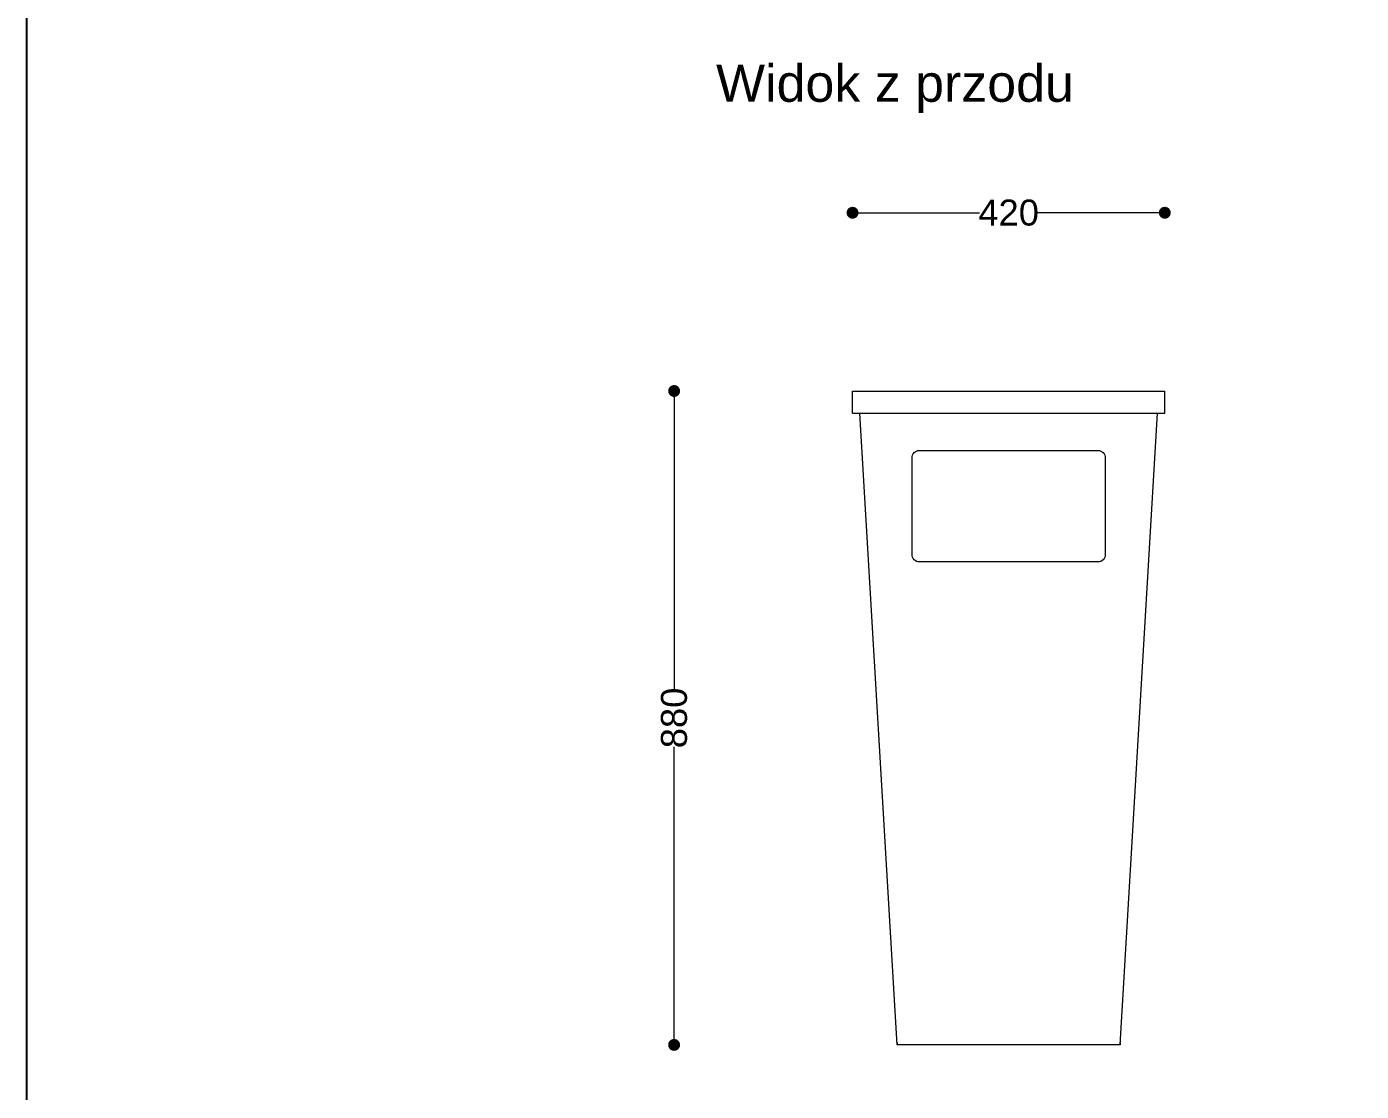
# Model space of a CAD drawing. Header units: millimetres. Extents: x 12228 to 15818, y 15837 to 21284.
# Drawn here: x 12228 to 14023, y 18419 to 19852 of the extents above; entities that cross this region are included whole.
import ezdxf

# ---------------------------------------------------------------- set-up
doc = ezdxf.new("R2010")
doc.units = ezdxf.units.MM
doc.header["$LTSCALE"] = 3
for name, color, linetype, lineweight in [('2D - Ogólne_Nr_pióra__120', 7, 'Continuous', 13), ('Konstrukcja - Stropy_Nr_pióra__1', 7, 'Continuous', 13), ('Konstrukcja - Słupy_Nr_pióra__1', 7, 'Continuous', 13)]:
    doc.layers.add(name, color=color, linetype=linetype, lineweight=lineweight)
doc.styles.get("Standard").update_dxf_attribs({"font": 'arial.ttf'})
doc.dimstyles.new('MATEUSZ', dxfattribs={"dimtxt": 35, "dimasz": 16, "dimexe": 0.18, "dimexo": 0.0625, "dimgap": 0.09, "dimtad": 0, "dimdec": 0, "dimdsep": 46, "dimtxsty": 'Standard', "dimblk": 'DOT', "dimcen": 0.09, "dimse1": 1, "dimse2": 1, "dimadec": 0, "dimazin": 0, "dimtfac": 1, "dimtdec": 0, "dimtofl": 0, "dimtmove": 0, "dimatfit": 3, "dimfxl": 0, "dimtolj": 1, "dimtzin": 0, "dimlwd": 9, "dimlwe": 9, "dimarcsym": 0})

# ---------------------------------------------------------------- blocks, each defined once
blk = doc.blocks.new('_Dot')
at = {"color": 0, "linetype": 'ByBlock', "lineweight": -2}
blk.add_line((-0.5, 0), (-1, 0), dxfattribs=at)
at = {"color": 0, "linetype": 'ByBlock', "const_width": 0.5}
blk.add_lwpolyline([(-0.25, 0, 1), (0.25, 0, 1)], format="xyb", close=True, dxfattribs=at)
blk = doc.blocks.new('*D7')
at = {"color": 0, "lineweight": 9}
for p, q in [((13354.8, 19601.3), (13509.4, 19601.3)), ((13742.8, 19601.3), (13588.2, 19601.3))]:
    blk.add_line(p, q, dxfattribs=at)
at = {"layer": 'Defpoints', "color": 0}
for p in [(13758.8, 19601.3), (13338.8, 19361.4), (13758.8, 19361.4)]:
    blk.add_point(p, dxfattribs=at)
at = {"color": 0, "lineweight": 9, "xscale": 16, "yscale": 16, "zscale": 16, "rotation": 180}
blk.add_blockref('_Dot', (13338.8, 19601.3), dxfattribs=at)
at = {"color": 0, "lineweight": 9, "xscale": 16, "yscale": 16, "zscale": 16}
blk.add_blockref('_Dot', (13758.8, 19601.3), dxfattribs=at)
at = {"color": 0, "insert": (13548.8, 19601.3), "char_height": 35, "attachment_point": 5}
blk.add_mtext('\\A1;420', dxfattribs=at)
blk = doc.blocks.new('*D8')
at = {"color": 0, "lineweight": 9}
for p, q in [((13098.8, 19345.4), (13098.8, 18960.1)), ((13098.8, 18497.4), (13098.8, 18882.7))]:
    blk.add_line(p, q, dxfattribs=at)
at = {"layer": 'Defpoints', "color": 0}
for p in [(13098.8, 19361.4), (13548.8, 19361.4), (13548.8, 18481.4)]:
    blk.add_point(p, dxfattribs=at)
at = {"color": 0, "lineweight": 9, "xscale": 16, "yscale": 16, "zscale": 16}
for p, rotation in [((13098.8, 19361.4), 90), ((13098.8, 18481.4), 270)]:
    blk.add_blockref('_Dot', p, dxfattribs=dict(at, rotation=rotation))
at = {"color": 0, "insert": (13098.8, 18921.4), "char_height": 35, "attachment_point": 5, "rotation": 90}
blk.add_mtext('\\A1;880', dxfattribs=at)

msp = doc.modelspace()

# ---------------------------------------------------------------- linework, layer by layer
msp.add_lwpolyline([(12228, 21284.5), (15818.3, 21284.5), (15818.3, 15837), (12228, 15837)], close=True)
at = {"layer": '2D - Ogólne_Nr_pióra__120', "linetype": 'Continuous', "flags": 128}
msp.add_lwpolyline([(13428.8, 19281.4), (13668.8, 19281.4, -0.414214), (13678.8, 19271.4), (13678.8, 19141.4, -0.414214), (13668.8, 19131.4), (13428.8, 19131.4, -0.414214), (13418.8, 19141.4), (13418.8, 19271.4, -0.414214)], format="xyb", close=True, dxfattribs=at)
at = {"layer": 'Konstrukcja - Stropy_Nr_pióra__1', "linetype": 'Continuous'}
for p, q in [((13398.8, 18484.4), (13398.8, 18481.4)), ((13403.4, 18481.4), (13398.8, 18481.4)), ((13412.3, 18481.4), (13403.4, 18481.4)), ((13425.5, 18481.4), (13412.3, 18481.4)), ((13442.3, 18481.4), (13425.5, 18481.4)), ((13462.4, 18481.4), (13442.3, 18481.4)), ((13485.2, 18481.4), (13462.4, 18481.4)), ((13509.8, 18481.4), (13485.2, 18481.4)), ((13535.7, 18481.4), (13509.8, 18481.4)), ((13561.9, 18481.4), (13535.7, 18481.4)), ((13587.8, 18481.4), (13561.9, 18481.4)), ((13612.4, 18481.4), (13587.8, 18481.4)), ((13635.2, 18481.4), (13612.4, 18481.4)), ((13655.3, 18481.4), (13635.2, 18481.4)), ((13672.2, 18481.4), (13655.3, 18481.4)), ((13685.3, 18481.4), (13672.2, 18481.4)), ((13694.3, 18481.4), (13685.3, 18481.4)), ((13698.8, 18481.4), (13694.3, 18481.4)), ((13698.8, 18484.4), (13698.8, 18481.4))]:
    msp.add_line(p, q, dxfattribs=at)
at = {"layer": 'Konstrukcja - Słupy_Nr_pióra__1', "linetype": 'Continuous'}
for p, q in [((13338.8, 19361.4), (13342.4, 19361.4)), ((13338.8, 19331.4), (13338.8, 19361.4)), ((13342.4, 19361.4), (13353, 19361.4)), ((13353, 19361.4), (13370.3, 19361.4)), ((13370.3, 19361.4), (13393.6, 19361.4)), ((13393.6, 19361.4), (13422.3, 19361.4)), ((13422.3, 19361.4), (13455.2, 19361.4)), ((13455.2, 19361.4), (13491.3, 19361.4)), ((13491.3, 19361.4), (13529.4, 19361.4)), ((13529.4, 19361.4), (13568.2, 19361.4)), ((13568.2, 19361.4), (13606.3, 19361.4)), ((13606.3, 19361.4), (13642.4, 19361.4)), ((13642.4, 19361.4), (13675.4, 19361.4)), ((13675.4, 19361.4), (13704, 19361.4)), ((13704, 19361.4), (13727.4, 19361.4)), ((13727.4, 19361.4), (13744.6, 19361.4)), ((13744.6, 19361.4), (13755.2, 19361.4)), ((13755.2, 19361.4), (13758.8, 19361.4)), ((13758.8, 19331.4), (13758.8, 19361.4)), ((13338.8, 19331.4), (13342.4, 19331.4)), ((13342.4, 19331.4), (13353, 19331.4)), ((13398.8, 18481.4), (13348.8, 19331.4)), ((13353, 19331.4), (13370.3, 19331.4)), ((13370.3, 19331.4), (13393.6, 19331.4)), ((13393.6, 19331.4), (13422.3, 19331.4)), ((13422.3, 19331.4), (13455.2, 19331.4)), ((13455.2, 19331.4), (13491.3, 19331.4)), ((13491.3, 19331.4), (13529.4, 19331.4)), ((13529.4, 19331.4), (13568.2, 19331.4)), ((13568.2, 19331.4), (13606.3, 19331.4)), ((13606.3, 19331.4), (13642.4, 19331.4)), ((13642.4, 19331.4), (13675.4, 19331.4)), ((13675.4, 19331.4), (13704, 19331.4)), ((13698.8, 18481.4), (13748.8, 19331.4)), ((13704, 19331.4), (13727.4, 19331.4)), ((13727.4, 19331.4), (13744.6, 19331.4)), ((13744.6, 19331.4), (13755.2, 19331.4)), ((13755.2, 19331.4), (13758.8, 19331.4))]:
    msp.add_line(p, q, dxfattribs=at)

# ---------------------------------------------------------------- texts
at = {"insert": (13155.2, 19800.6), "char_height": 50, "attachment_point": 1}
msp.add_mtext_dynamic_manual_height_columns('Widok z przodu', width=1167.306, gutter_width=1, heights=[0], dxfattribs=at)

# ---------------------------------------------------------------- dimensions: what is measured, and where the dimension line sits
dim = msp.add_linear_dim(base=(13758.8, 19601.3), p1=(13338.8, 19361.4), p2=(13758.8, 19361.4), dimstyle='MATEUSZ')
dim.commit()
dim.dimension.update_dxf_attribs({"geometry": '*D7', "text_midpoint": (13548.8, 19601.3)})
dim = msp.add_linear_dim(base=(13098.8, 19361.4), p1=(13548.8, 18481.4), p2=(13548.8, 19361.4), angle=90, dimstyle='MATEUSZ')
dim.commit()
dim.dimension.update_dxf_attribs({"geometry": '*D8', "text_midpoint": (13098.8, 18921.4)})

doc.saveas('drawing.dxf')
